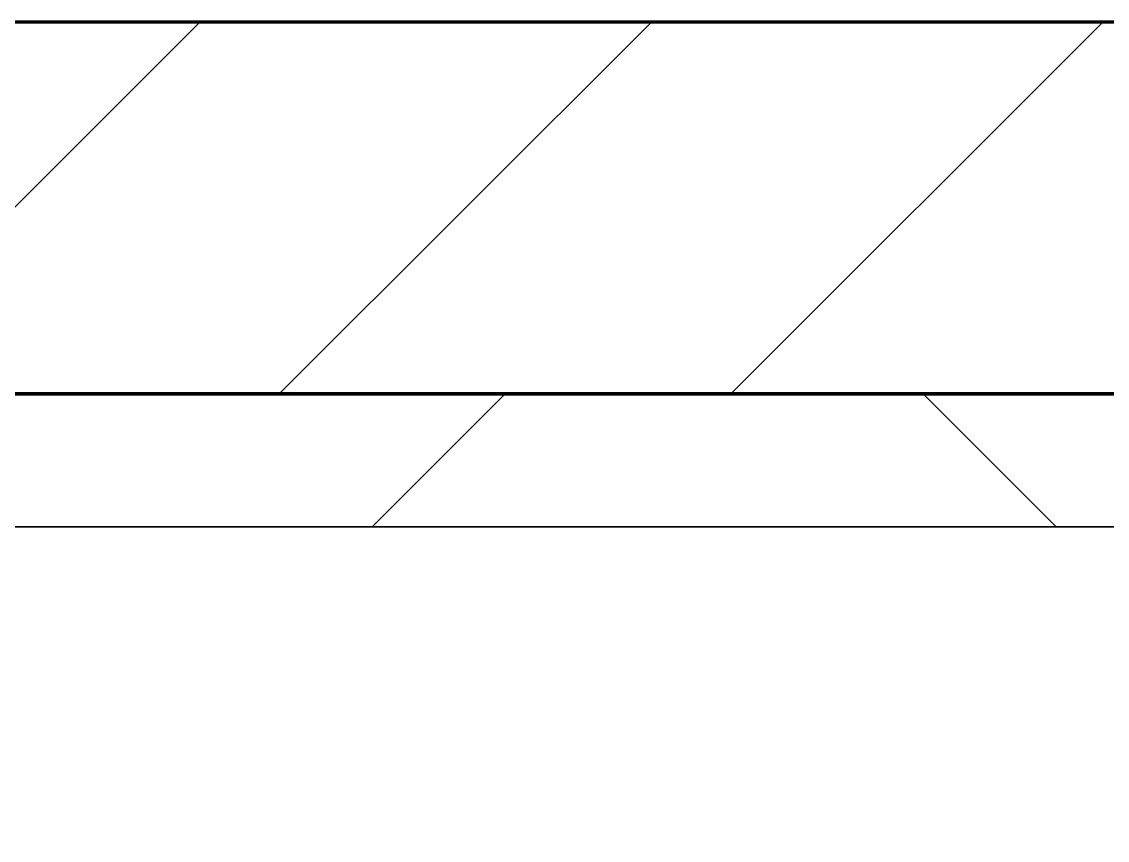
# Model space of a CAD drawing. Header units: millimetres. Extents: x -678720 to -601931, y -306 to 39239.
# Drawn here: x -649596.2 to -649188.1, y 8451.1 to 8759 of the extents above; entities that cross this region are included whole.
import ezdxf
from ezdxf.xclip import XClip

# ---------------------------------------------------------------- set-up
doc = ezdxf.new("R2010")
doc.units = ezdxf.units.MM
doc.header["$XCLIPFRAME"] = 0
for name, color, linetype, lineweight in [('A-GLAZ-CURT', 2, 'Continuous', 9), ('A-WALL', 5, 'Continuous', 35), ('A-WALL-FNSH', 2, 'Continuous', 35), ('A-WALL-PATT', 1, 'Continuous', 35)]:
    doc.layers.add(name, color=color, linetype=linetype, lineweight=lineweight)
doc.layers.add('A11_ALU.SOLID SHEET', color=2, linetype='Continuous')

# ---------------------------------------------------------------- blocks, each defined once
blk = doc.blocks.new('PPLS-PP19_Custom Tile Pattern - Custom Tile Pattern-V50-4234-01 ENLARGED MULTI-PURPOSE LEVEL - REFLECTED CEILING PLAN - SHEET 5')
at = {"layer": 'A-GLAZ-CURT'}
for p, q in [((-300, 0), (300, 0)), ((300, 0), (-300, 0)), ((195.99, 0), (213.31, 0)), ((213.31, 0), (195.99, 0)), ((230.06, 0), (300, 0)), ((-300, -50), (300, -50)), ((300, -50), (-300, -50))]:
    blk.add_line(p, q, dxfattribs=at)
for points, knots in [([(-150.34, 0), (-150.07, 0), (-147.75, 0), (-142.6, 0), (-127.26, 0), (-107.3, 0), (-90.42, 0), (-75.26, 0), (-68.41, 0), (-65.12, 0), (-63.63, 0)], [-4948.728362, -4948.728362, -4948.728362, -4948.728362, -4883.323924, -4440.880425, -4054.690705, -3793.097032, -3402.597032, -3144.956779, -3050.982048, -2969.237017, -2969.237017, -2969.237017, -2969.237017]), ([(-26.75, 0), (-27.82, 0), (-36.18, 0), (-53.55, 0), (-78.2, 0), (-110.94, 0), (-130.52, 0), (-147.74, 0), (-149.07, 0)], [-8718.362214, -8718.362214, -8718.362214, -8718.362214, -8532.293389, -8073.216054, -7508.296369, -7004.680444, -6449.282163, -6277.220794, -6277.220794, -6277.220794, -6277.220794]), ([(-134.15, 0), (-133.32, 0), (-130.31, 0), (-117.33, 0), (-92.04, 0), (-74.02, 0), (-62.74, 0), (-60.36, 0), (-59.97, 0)], [-7657.439573, -7657.439573, -7657.439573, -7657.439573, -7293.749979, -6839.55839, -6236.997189, -5713.340575, -5140.470607, -5006.787413, -5006.787413, -5006.787413, -5006.787413]), ([(-126.5, 0), (-122.44, 0), (-108.71, 0), (-86.68, 0), (-63.44, 0), (-54.4, 0), (-48.53, 0), (-30.79, 0), (-18.03, 0), (8.61, 0), (15.02, 0), (22.91, 0), (31, 0), (39.04, 0), (51.19, 0), (58.74, 0), (61.34, 0), (61.45, 0)], [-5231.017328, -5231.017328, -5231.017328, -5231.017328, -4994.692869, -4542.524482, -4008.285538, -3689.699207, -3546.54457, -3315.260113, -2864.387349, -2439.246196, -2084.094819, -1956.422387, -1818.904206, -1645.594513, -1443.202566, -1228.752106, -1120.932285, -1120.932285, -1120.932285, -1120.932285]), ([(-36.33, 0), (-36.43, 0), (-37.27, 0), (-45.02, 0), (-46.13, 0), (-60.59, 0), (-81.23, 0), (-99.51, 0), (-114.02, 0), (-117.28, 0), (-118.78, 0)], [-1855.773136, -1855.773136, -1855.773136, -1855.773136, -1810.870157, -1672.078046, -1405.135169, -1060.00838, -740.068933, -229.489605, -116.330425, 0, 0, 0, 0]), ([(9.32, 0), (9.08, 0), (7.65, 0), (2.57, 0), (-12.23, 0), (-25.64, 0), (-40, 0), (-56.24, 0), (-75.59, 0), (-94, 0), (-112.01, 0), (-114.94, 0), (-115.63, 0)], [-2922.926651, -2922.926651, -2922.926651, -2922.926651, -2882.788014, -2720.818881, -2518.50168, -2125.455881, -1792.521578, -1466.981642, -1208.454564, -789.402658, -501.969187, -243.577221, -243.577221, -243.577221, -243.577221]), ([(-42.62, 0), (-42.95, 0), (-46.48, 0), (-58.97, 0), (-84.57, 0), (-100.98, 0), (-107.73, 0)], [-3613.495893, -3613.495893, -3613.495893, -3613.495893, -3538.256648, -2842.901703, -2193.204658, -1484.248758, -1484.248758, -1484.248758, -1484.248758]), ([(-86.16, 0), (-91.37, 0), (-98.37, 0), (-105.9, 0), (-107.71, 0)], [-1681.3698, -1681.3698, -1681.3698, -1681.3698, -1374.161226, -1277.687158, -1277.687158, -1277.687158, -1277.687158]), ([(-107.63, 0), (-105.52, 0), (-97.78, 0), (-85.29, 0), (-71.67, 0), (-65.93, 0), (-65.07, 0)], [-3012.454225, -3012.454225, -3012.454225, -3012.454225, -2902.289527, -2605.247022, -2322.099534, -2241.8264, -2241.8264, -2241.8264, -2241.8264]), ([(-72.93, 0), (-75.51, 0), (-85.53, 0), (-98.27, 0), (-107.51, 0)], [-19442.345229, -19442.345229, -19442.345229, -19442.345229, -18935.241197, -17992.138722, -17992.138722, -17992.138722, -17992.138722]), ([(-107.12, 0), (-103.94, 0), (-95.45, 0), (-72.76, 0), (-54.5, 0), (-41.8, 0)], [-5358.698861, -5358.698861, -5358.698861, -5358.698861, -5103.229623, -4799.173296, -4142.242493, -4142.242493, -4142.242493, -4142.242493]), ([(-91.46, 0), (-90.09, 0), (-84.7, 0), (-77.43, 0), (-72.73, 0), (-72.64, 0), (-72.64, 0)], [-19832.387487, -19832.387487, -19832.387487, -19832.387487, -19753.885894, -19541.04734, -19478.625389, -19471.062469, -19471.062469, -19471.062469, -19471.062469]), ([(-63.96, 0), (-64.13, 0), (-72.5, 0), (-80.63, 0), (-86.16, 0)], [-2171.769325, -2171.769325, -2171.769325, -2171.769325, -2007.031671, -1681.3698, -1681.3698, -1681.3698, -1681.3698]), ([(-41.8, 0), (-42.54, 0), (-48.01, 0), (-56.37, 0), (-71.66, 0), (-77.83, 0), (-82.66, 0), (-83.28, 0), (-83.28, 0)], [-2452.971522, -2452.971522, -2452.971522, -2452.971522, -2413.671296, -2161.752162, -2006.592567, -1646.621388, -1424.436217, -1393.971743, -1393.971743, -1393.971743, -1393.971743]), ([(-83.28, 0), (-83.28, 0), (-82.91, 0), (-76.14, 0), (-62.97, 0), (-48.14, 0), (-36.49, 0), (-33.57, 0), (-29.94, 0), (-28.57, 0)], [-1393.4169, -1393.4169, -1393.4169, -1393.4169, -1353.722004, -1274.333717, -1073.56893, -651.549973, -296.515819, -83.513472, 0, 0, 0, 0]), ([(-66.39, 0), (-66.39, 0), (-63.63, 0), (-56.1, 0), (-46.14, 0), (-41.79, 0)], [-2493.31794, -2493.31794, -2493.31794, -2493.31794, -2315.303971, -1809.437387, -1341.287282, -1341.287282, -1341.287282, -1341.287282]), ([(-42.61, 0), (-45.71, 0), (-55.97, 0), (-65.77, 0), (-66.37, 0), (-66.38, 0)], [-3164.417367, -3164.417367, -3164.417367, -3164.417367, -2981.410125, -2542.574734, -2498.224237, -2498.224237, -2498.224237, -2498.224237]), ([(-63.63, 0), (-61.49, 0), (-57.39, 0), (-54.49, 0), (-45.2, 0), (-40.79, 0), (-40.46, 0), (-40.44, 0)], [-2969.237017, -2969.237017, -2969.237017, -2969.237017, -2851.217951, -2734.127174, -2474.780881, -2410.990208, -2350.645972, -2350.645972, -2350.645972, -2350.645972]), ([(-58.83, 0), (-58.37, 0), (-57.29, 0), (-54.23, 0), (-46.33, 0), (-42.62, 0), (-41.76, 0)], [-4859.52896, -4859.52896, -4859.52896, -4859.52896, -4680.891996, -4469.85053, -4321.566175, -4270.495146, -4270.495146, -4270.495146, -4270.495146]), ([(-51.83, 0), (-51.83, 0), (-51.78, 0), (-47.4, 0), (-46.33, 0), (-43.09, 0), (-41.87, 0)], [-632.814994, -632.814994, -632.814994, -632.814994, -627.965721, -508.377888, -260.442412, -142.026635, -142.026635, -142.026635, -142.026635]), ([(-41.82, 0), (-43.04, 0), (-47.38, 0), (-51.43, 0), (-51.79, 0)], [-887.585146, -887.585146, -887.585146, -887.585146, -819.71621, -644.910881, -644.910881, -644.910881, -644.910881]), ([(31.18, 0), (25.97, 0), (11.99, 0), (-13.13, 0), (-32.2, 0), (-41.82, 0)], [-4496.803627, -4496.803627, -4496.803627, -4496.803627, -4222.080604, -3745.412743, -3180.052958, -3180.052958, -3180.052958, -3180.052958]), ([(-36.62, 0), (-36.62, 0), (-39.38, 0), (-41.04, 0), (-41.81, 0)], [-4069.478503, -4069.478503, -4069.478503, -4069.478503, -3858.647035, -3676.720692, -3676.720692, -3676.720692, -3676.720692]), ([(-41.76, 0), (-39.9, 0), (-37.72, 0), (-36.92, 0), (-36.77, 0)], [-4270.495146, -4270.495146, -4270.495146, -4270.495146, -4161.040818, -4106.245333, -4106.245333, -4106.245333, -4106.245333]), ([(-41.72, 0), (-40.26, 0), (-29.59, 0), (-12.78, 0), (4.23, 0), (9.64, 0), (10.14, 0), (10.18, 0)], [-4140.812756, -4140.812756, -4140.812756, -4140.812756, -4065.652676, -3589.737505, -3285.047089, -3066.359526, -3044.715262, -3044.715262, -3044.715262, -3044.715262]), ([(-41.55, 0), (-38.14, 0), (-32.5, 0), (-29.82, 0), (-29.19, 0)], [-1332.38626, -1332.38626, -1332.38626, -1332.38626, -963.711516, -666.19313, -666.19313, -666.19313, -666.19313]), ([(76.63, 0), (74.8, 0), (67.65, 0), (53.52, 0), (37, 0), (24.07, 0), (12.82, 0), (-2.9, 0), (-20.62, 0), (-31.54, 0), (-38.54, 0), (-41, 0)], [-3095.572228, -3095.572228, -3095.572228, -3095.572228, -2950.589685, -2634.532728, -2313.748533, -2106.613311, -1925.670641, -1617.263037, -1290.787923, -1039.307308, -902.875233, -902.875233, -902.875233, -902.875233]), ([(-36.78, 0), (-32.43, 0), (-19.22, 0), (8.83, 0), (43.36, 0), (70.92, 0), (82.12, 0), (83.66, 0)], [-6191.144455, -6191.144455, -6191.144455, -6191.144455, -5862.463379, -5340.621928, -4573.028122, -4094.177415, -3869.465285, -3869.465285, -3869.465285, -3869.465285]), ([(-36.29, 0), (-36.29, 0), (-34.66, 0), (-28.88, 0), (-26.95, 0), (-26.54, 0)], [-9150.272121, -9150.272121, -9150.272121, -9150.272121, -9057.163041, -8919.836787, -8834.607043, -8834.607043, -8834.607043, -8834.607043]), ([(30.82, 0), (29.27, 0), (20.14, 0), (3.54, 0), (-16.58, 0), (-34.76, 0), (-36.04, 0)], [-10462.034656, -10462.034656, -10462.034656, -10462.034656, -10363.088938, -9884.23066, -9424.652049, -9182.880979, -9182.880979, -9182.880979, -9182.880979]), ([(-33.34, 0), (-33.34, 0), (-32.93, 0), (-31.16, 0), (-30.52, 0)], [-2415.024266, -2415.024266, -2415.024266, -2415.024266, -2357.633367, -2323.618664, -2323.618664, -2323.618664, -2323.618664]), ([(70.61, 0), (66.16, 0), (55.8, 0), (39.61, 0), (24.74, 0), (2.64, 0), (-17.84, 0), (-30.57, 0), (-31.82, 0), (-32, 0)], [-4647.237329, -4647.237329, -4647.237329, -4647.237329, -4326.416877, -4098.545751, -3766.694881, -3333.063701, -2994.501669, -2698.150104, -2614.070998, -2614.070998, -2614.070998, -2614.070998]), ([(-30.76, 0), (-30.73, 0), (-29.99, 0), (-23.47, 0), (-15.75, 0), (-15.19, 0)], [-54176.191683, -54176.191683, -54176.191683, -54176.191683, -54157.274271, -53749.15266, -53717.791567, -53717.791567, -53717.791567, -53717.791567]), ([(-30.52, 0), (-27.11, 0), (-17.83, 0), (5.99, 0), (22.06, 0), (37.44, 0), (45.92, 0), (57.76, 0), (64.47, 0), (72.74, 0), (75.22, 0), (76.03, 0), (76.21, 0)], [-2323.618664, -2323.618664, -2323.618664, -2323.618664, -2142.497158, -1716.209403, -1206.526904, -1089.329421, -901.315459, -753.071572, -495.328968, -421.953223, -334.951786, -290.452333, -290.452333, -290.452333, -290.452333]), ([(-13, 0), (-14.35, 0), (-17.68, 0), (-25.97, 0), (-29.52, 0), (-30.21, 0)], [-55207.591944, -55207.591944, -55207.591944, -55207.591944, -54789.006179, -54461.685999, -54290.791712, -54290.791712, -54290.791712, -54290.791712]), ([(8.33, 0), (8.19, 0), (7.18, 0), (0.32, 0), (-13.89, 0), (-24.92, 0), (-29.03, 0)], [-3574.286521, -3574.286521, -3574.286521, -3574.286521, -3526.962355, -3285.499107, -2903.012179, -2680.714891, -2680.714891, -2680.714891, -2680.714891]), ([(-28.98, 0), (-28.66, 0), (-27.39, 0), (-24.45, 0), (-22.56, 0)], [-166.548282, -166.548282, -166.548282, -166.548282, -102.06493, 0, 0, 0, 0]), ([(-28.57, 0), (-26.93, 0), (-20.29, 0), (-11.45, 0), (2.08, 0), (13.15, 0), (21.11, 0), (24.29, 0), (24.6, 0)], [-5361.429781, -5361.429781, -5361.429781, -5361.429781, -5261.36855, -5050.479954, -4785.90057, -4596.498881, -4445.288762, -4390.844223, -4390.844223, -4390.844223, -4390.844223]), ([(-22.56, 0), (-20.27, 0), (-17.03, 0), (-11.36, 0), (-7.66, 0), (-6.6, 0), (-6.44, 0)], [-56468.192263, -56468.192263, -56468.192263, -56468.192263, -56344.022017, -56303.229861, -56166.290093, -56124.392176, -56124.392176, -56124.392176, -56124.392176]), ([(-15.19, 0), (-13.07, 0), (7.48, 0), (42.82, 0), (72.24, 0), (88.31, 0), (90.04, 0)], [-461.142613, -461.142613, -461.142613, -461.142613, -429.606584, -390.253598, -346.313304, -340.986896, -340.986896, -340.986896, -340.986896]), ([(-6.54, 0), (-6.73, 0), (-7.2, 0), (-7.6, 0), (-7.79, 0)], [-56009.792147, -56009.792147, -56009.792147, -56009.792147, -55949.290093, -55895.192118, -55895.192118, -55895.192118, -55895.192118]), ([(-2.63, 0), (-2.47, 0), (-1.22, 0), (4.92, 0), (15.82, 0), (22.23, 0), (24.23, 0)], [-226.825321, -226.825321, -226.825321, -226.825321, -220.269177, -206.416616, -198.214427, -188.15919, -188.15919, -188.15919, -188.15919]), ([(103.09, 0), (101.08, 0), (86.31, 0), (63.34, 0), (35.84, 0), (12, 0), (3.08, 0), (-1.67, 0), (-2.25, 0)], [-375.435014, -375.435014, -375.435014, -375.435014, -369.147452, -330.153101, -307.516438, -285.83788, -246.234814, -234.646884, -234.646884, -234.646884, -234.646884]), ([(24.38, 0), (24.06, 0), (20.81, 0), (15.48, 0), (10.8, 0), (9.63, 0)], [-4348.968921, -4348.968921, -4348.968921, -4348.968921, -4306.476363, -4080.000647, -3772.857994, -3772.857994, -3772.857994, -3772.857994]), ([(18.16, 0), (19.15, 0), (22.1, 0), (23.82, 0), (24.32, 0)], [-5700.113719, -5700.113719, -5700.113719, -5700.113719, -5554.232259, -5470.016387, -5470.016387, -5470.016387, -5470.016387]), ([(90.04, 0), (87.68, 0), (83.25, 0), (74.4, 0), (62.26, 0), (51.85, 0), (43.81, 0), (29.53, 0), (20.67, 0), (18.85, 0), (18.16, 0)], [-7365.835628, -7365.835628, -7365.835628, -7365.835628, -7135.649961, -6924.452779, -6738.82075, -6548.303034, -6314.283804, -6135.05769, -5972.647715, -5832.674503, -5832.674503, -5832.674503, -5832.674503]), ([(27.44, 0), (27.9, 0), (29.54, 0), (38.07, 0), (53.39, 0), (71.67, 0), (84.83, 0), (85.69, 0), (88.86, 0), (90.03, 0)], [-5037.309798, -5037.309798, -5037.309798, -5037.309798, -4887.603822, -4705.298446, -4353.683244, -3960.84581, -3759.045785, -3336.541051, -3101.771648, -3101.771648, -3101.771648, -3101.771648]), ([(27.89, 0), (29.09, 0), (33.4, 0), (48.37, 0), (67.87, 0), (82.81, 0), (90.04, 0)], [-147.777612, -147.777612, -147.777612, -147.777612, -135.792042, -118.513713, -97.899267, -76.169352, -76.169352, -76.169352, -76.169352]), ([(53.18, 0), (53.06, 0), (52.22, 0), (44.99, 0), (36.46, 0), (30.82, 0)], [-622.740158, -622.740158, -622.740158, -622.740158, -566.066452, -360.610861, 0, 0, 0, 0]), ([(136.44, 0), (121.66, 0), (86.93, 0), (51.16, 0), (31.18, 0)], [-106.750556, -106.750556, -106.750556, -106.750556, -59.610984, 0, 0, 0, 0]), ([(155.22, 0), (151.31, 0), (138.62, 0), (109.77, 0), (76.86, 0), (57.82, 0), (46.51, 0), (41.18, 0), (36.02, 0), (35.54, 0), (35.54, 0)], [-491.715818, -491.715818, -491.715818, -491.715818, -458.593899, -401.860199, -357.622665, -341.267687, -334.000314, -326.15566, -319.318397, -317.489778, -317.489778, -317.489778, -317.489778]), ([(36.29, 0), (37.77, 0), (48.82, 0), (64.79, 0), (80.58, 0), (90.08, 0)], [-314.598523, -314.598523, -314.598523, -314.598523, -305.899624, -287.17622, -249.500363, -249.500363, -249.500363, -249.500363]), ([(61.47, 0), (61.47, 0), (61.21, 0), (54.61, 0), (53.71, 0), (53.56, 0)], [-1113.311073, -1113.311073, -1113.311073, -1113.311073, -1096.402191, -891.204116, -747.28819, -747.28819, -747.28819, -747.28819]), ([(76.22, 0), (75.58, 0), (73.64, 0), (71.05, 0), (70.61, 0)], [-193.634889, -193.634889, -193.634889, -193.634889, -31.537676, 0, 0, 0, 0]), ([(90.33, 0), (94.36, 0), (106.18, 0), (116.36, 0), (128.63, 0), (128.95, 0)], [-75.885801, -75.885801, -75.885801, -75.885801, -63.759246, -39.050993, -35.895543, -35.895543, -35.895543, -35.895543]), ([(114.39, 0), (114.2, 0), (112.08, 0), (105.42, 0), (95.62, 0), (91.97, 0), (90.37, 0)], [-8148.58938, -8148.58938, -8148.58938, -8148.58938, -8105.191388, -7723.759874, -7531.75727, -7376.617754, -7376.617754, -7376.617754, -7376.617754]), ([(90.69, 0), (106.62, 0), (122.52, 0), (138.28, 0), (138.53, 0)], [-340.322825, -340.322825, -340.322825, -340.322825, -291.370682, -290.5735, -290.5735, -290.5735, -290.5735]), ([(91.08, 0), (104.44, 0), (124.56, 0), (132.42, 0), (134.6, 0)], [-248.179537, -248.179537, -248.179537, -248.179537, -194.761443, -152.241002, -152.241002, -152.241002, -152.241002]), ([(94.4, 0), (94.4, 0), (94.64, 0), (99.11, 0), (108.97, 0), (120.79, 0), (137.98, 0), (149.73, 0), (155.75, 0)], [-2348.345796, -2348.345796, -2348.345796, -2348.345796, -2310.419338, -2233.599744, -2052.234781, -1843.028543, -1530.39897, -1193.047058, -1193.047058, -1193.047058, -1193.047058]), ([(129.02, 0), (129.02, 0), (124.41, 0), (122.35, 0), (114.96, 0), (108.04, 0), (103.09, 0)], [-35.386604, -35.386604, -35.386604, -35.386604, -31.430235, -22.807238, -15.488593, 0, 0, 0, 0]), ([(155.85, 0), (154.77, 0), (150.5, 0), (143.29, 0), (134.04, 0), (126.24, 0), (118.6, 0), (114.23, 0), (111.98, 0), (105.66, 0), (105.23, 0), (105.23, 0)], [-10207.180381, -10207.180381, -10207.180381, -10207.180381, -10098.273015, -9847.788484, -9677.714971, -9567.007022, -9453.21225, -9220.200448, -9012.77275, -8966.157302, -8929.495943, -8929.495943, -8929.495943, -8929.495943]), ([(105.26, 0), (105.52, 0), (111.01, 0), (112.65, 0), (113.59, 0)], [-8920.561005, -8920.561005, -8920.561005, -8920.561005, -8814.835624, -8577.462505, -8577.462505, -8577.462505, -8577.462505]), ([(128.58, 0), (128.8, 0), (130.16, 0), (139.26, 0), (152.67, 0), (161.24, 0), (162.19, 0), (162.75, 0)], [-633.326174, -633.326174, -633.326174, -633.326174, -627.736123, -618.981161, -602.094757, -592.980799, -581.414464, -581.414464, -581.414464, -581.414464]), ([(137.1, 0), (136, 0), (133.64, 0), (129.87, 0), (129.11, 0)], [-670.405967, -670.405967, -670.405967, -670.405967, -651.020627, -640.742133, -640.742133, -640.742133, -640.742133]), ([(155.96, 0), (157.64, 0), (169.37, 0), (185.23, 0), (193.62, 0), (194.69, 0), (194.79, 0)], [-1189.166584, -1189.166584, -1189.166584, -1189.166584, -1095.004608, -529.74427, -295.064701, -265.121568, -265.121568, -265.121568, -265.121568]), ([(168.37, 0), (167.68, 0), (164.64, 0), (160.22, 0), (155.99, 0)], [-543.375029, -543.375029, -543.375029, -543.375029, -530.793311, -493.917354, -493.917354, -493.917354, -493.917354]), ([(193.8, 0), (193.33, 0), (190.11, 0), (183.13, 0), (171, 0), (161.95, 0), (161.28, 0), (158.35, 0), (157.85, 0), (157.77, 0)], [-11665.349007, -11665.349007, -11665.349007, -11665.349007, -11565.880756, -11105.624034, -10839.086983, -10768.332124, -10666.779182, -10580.760289, -10550.278881, -10550.278881, -10550.278881, -10550.278881]), ([(300, 0), (286.53, 0), (254.22, 0), (207.11, 0), (177.41, 0), (159.34, 0), (158.33, 0), (158.3, 0)], [-285.253232, -285.253232, -285.253232, -285.253232, -244.693688, -187.987675, -143.776725, -129.632772, -123.352749, -123.352749, -123.352749, -123.352749]), ([(159.07, 0), (159.13, 0), (160.84, 0), (165.21, 0), (174.15, 0), (185.98, 0), (208.82, 0), (219.42, 0), (230.06, 0)], [-115.643202, -115.643202, -115.643202, -115.643202, -114.681583, -87.660824, -65.295536, -41.623857, -24.459831, 0, 0, 0, 0]), ([(162.75, 0), (165.4, 0), (170.91, 0), (172.61, 0), (172.61, 0)], [-111.264224, -111.264224, -111.264224, -111.264224, -56.742688, -19.085662, -19.085662, -19.085662, -19.085662]), ([(247.1, 0), (246.76, 0), (245.04, 0), (238.34, 0), (226.56, 0), (221.1, 0), (200.27, 0), (182.99, 0), (174.27, 0), (169.67, 0), (168.99, 0)], [-9649.085549, -9649.085549, -9649.085549, -9649.085549, -9581.591397, -9406.094246, -9221.510254, -9016.44624, -8717.832359, -8253.978395, -8152.463617, -8069.855175, -8069.855175, -8069.855175, -8069.855175]), ([(215.22, 0), (214.62, 0), (210.55, 0), (203.98, 0), (187.54, 0), (175.3, 0), (169.49, 0)], [-203.825446, -203.825446, -203.825446, -203.825446, -198.527383, -184.406837, -162.427601, -142.916156, -142.916156, -142.916156, -142.916156]), ([(171.51, 0), (176.48, 0), (193.23, 0), (201.73, 0), (208.81, 0), (213.9, 0), (241.96, 0), (266.73, 0), (281.71, 0), (291.71, 0), (296.52, 0), (297.86, 0), (298.09, 0)], [-7971.819559, -7971.819559, -7971.819559, -7971.819559, -7784.112253, -7606.717214, -7289.299508, -7042.621073, -6582.165592, -6068.460911, -5766.029927, -5566.724884, -5280.360606, -5199.253518, -5199.253518, -5199.253518, -5199.253518]), ([(172.07, 0), (177.66, 0), (187.87, 0), (201.08, 0), (207.47, 0), (213.96, 0), (215.11, 0)], [-255.364076, -255.364076, -255.364076, -255.364076, -237.955587, -223.92608, -215.862851, -208.75215, -208.75215, -208.75215, -208.75215]), ([(300, 0), (288.22, 0), (262, 0), (230.43, 0), (219.94, 0), (219.02, 0)], [-12528.858583, -12528.858583, -12528.858583, -12528.858583, -11905.454923, -11162.864862, -10856.732305, -10856.732305, -10856.732305, -10856.732305]), ([(219.9, 0), (220.86, 0), (227.84, 0), (242.06, 0), (246.54, 0), (246.96, 0)], [-10670.940496, -10670.940496, -10670.940496, -10670.940496, -10511.382485, -9925.173265, -9834.877357, -9834.877357, -9834.877357, -9834.877357]), ([(284.76, 0), (284.76, 0), (285.09, 0), (287.47, 0), (293.59, 0), (297.76, 0), (300, 0)], [-4110.630118, -4110.630118, -4110.630118, -4110.630118, -4053.389046, -3959.664717, -3862.421465, -3746.95702, -3746.95702, -3746.95702, -3746.95702]), ([(297.38, 0), (295.84, 0), (292.64, 0), (288.27, 0), (287.79, 0)], [-4803.172655, -4803.172655, -4803.172655, -4803.172655, -4358.271401, -4302.074706, -4302.074706, -4302.074706, -4302.074706])]:
    blk.add_open_spline(points, degree=3, knots=knots, dxfattribs=at)
for points in [[(-107.81, 0), (-103.73, 0), (-98.77, 0), (-91.46, 0)], [(-41.45, 0), (-40.07, 0), (-38.48, 0), (-36.78, 0)], [(-29.03, 0), (-33, 0), (-37.02, 0), (-41.05, 0)], [(-39.84, 0), (-39.08, 0), (-38.11, 0), (-37.36, 0)], [(24.49, 0), (25.23, 0), (25.72, 0), (26.04, 0)], [(24.88, 0), (25.51, 0), (25.88, 0), (26.12, 0)], [(80.35, 0), (79.57, 0), (78.27, 0), (76.63, 0)], [(84.06, 0), (83.48, 0), (82.41, 0), (81.72, 0)], [(90.82, 0), (92.15, 0), (93.46, 0), (94.33, 0)], [(157.9, 0), (157.43, 0), (156.77, 0), (155.99, 0)], [(168.74, 0), (168.74, 0), (169.81, 0), (171.51, 0)], [(195.11, 0), (194.91, 0), (194.44, 0), (193.8, 0)], [(287.13, 0), (286.07, 0), (285.18, 0), (284.87, 0)]]:
    blk.add_open_spline(points, degree=3, dxfattribs=at)
blk = doc.blocks.new('PPLS-PP19_Custom Tile Pattern - Custom Tile Pattern-V51-4234-01 ENLARGED MULTI-PURPOSE LEVEL - REFLECTED CEILING PLAN - SHEET 5')
at = {"layer": 'A-GLAZ-CURT'}
for p, q in [((-300, 0), (300, 0)), ((300, 0), (-300, 0)), ((-293.07, 0), (-275.75, 0)), ((-275.75, 0), (-293.07, 0)), ((-300, -50), (300, -50)), ((300, -50), (-300, -50))]:
    blk.add_line(p, q, dxfattribs=at)
at = {"layer": 'A-GLAZ-CURT', "flags": 128}
for points in [[(-300, 0), (-291.56, 0), (-283.3, 0), (-275.2, 0), (-267.26, 0), (-259.45, 0), (-251.77, 0), (-244.2, 0), (-236.74, 0), (-229.36, 0), (-222.06, 0), (-214.83, 0), (-207.71, 0), (-200.76, 0), (-194.02, 0), (-187.54, 0), (-181.38, 0)], [(-180.34, 0), (-184.81, 0), (-190.44, 0), (-196.37, 0), (-202.58, 0), (-209.04, 0), (-215.73, 0), (-222.63, 0), (-229.72, 0), (-236.97, 0), (-244.39, 0), (-251.96, 0), (-259.67, 0), (-267.51, 0), (-275.48, 0), (-283.55, 0), (-291.73, 0), (-300, 0)]]:
    blk.add_lwpolyline(points, dxfattribs=at)
at = {"layer": 'A-GLAZ-CURT'}
for points, knots in [([(-300, 0), (-284.65, 0), (-236.57, 0), (-174.61, 0), (-132.27, 0), (-117.12, 0), (-114.44, 0)], [-5323.127839, -5323.127839, -5323.127839, -5323.127839, -4502.809032, -2700.551212, -1002.059161, -670.446612, -670.446612, -670.446612, -670.446612]), ([(-114.43, 0), (-120.86, 0), (-149.54, 0), (-202.69, 0), (-262.56, 0), (-294.48, 0), (-300, 0)], [-17762.157899, -17762.157899, -17762.157899, -17762.157899, -17136.203329, -15131.813646, -13729.592194, -13439.944408, -13439.944408, -13439.944408, -13439.944408])]:
    blk.add_open_spline(points, degree=3, knots=knots, dxfattribs=at)
blk = doc.blocks.new('*U321')
at = {"layer": 'A-GLAZ-CURT', "rotation": 180}
for name, p in [('PPLS-PP19_Custom Tile Pattern - Custom Tile Pattern-V51-4234-01 ENLARGED MULTI-PURPOSE LEVEL - REFLECTED CEILING PLAN - SHEET 5', (-16865, -710)), ('PPLS-PP19_Custom Tile Pattern - Custom Tile Pattern-V50-4234-01 ENLARGED MULTI-PURPOSE LEVEL - REFLECTED CEILING PLAN - SHEET 5', (-16265, -710))]:
    blk.add_blockref(name, p, dxfattribs=at)
blk = doc.blocks.new('*U743')
blk.add_lwpolyline([(21173.36, -580), (28210, -580), (28210, -6849.96), (45954.15, -6849.96), (45954.15, 600), (82995.06, 600), (83086.47, 650), (90052, 650), (90392, 990), (103159.16, 990), (103159.16, 4990), (21173.36, 4990), (21173.36, 3485.45), (21203.36, 3485.45), (21203.36, 925.54), (21173.36, 925.54), (21173.36, -580)])

msp = doc.modelspace()

# ---------------------------------------------------------------- block references
at = {"layer": 'A11_ALU.SOLID SHEET'}
ref = msp.add_blockref('*U743', (-744682.37, 3579.02), dxfattribs=at)
XClip(ref).set_block_clipping_path([(69798.6834257276, -3885.5002684942), (120965.0023936313, 33679.9972602262)])

# ---------------------------------------------------------------- next in the draw order: hatches: boundary and pattern name
at = {"layer": 'A-WALL-PATT', "lineweight": 9}
h = msp.add_hatch(dxfattribs=at)
h.set_pattern_fill('FP_2', color=256, style=0, pattern_type=2)
h.set_pattern_definition([(45, (0, 0), (-84.852814, 84.852814), [])])
h.paths.add_polyline_path([(-645614.94, 8619.02), (-644025.62, 8619.02), (-644076.02, 8641.53), (-644079.79, 8639.36), (-644084.96, 8639.36), (-644091.03, 8644.02), (-644092.03, 8648.69), (-644157.37, 8677.88), (-644139.02, 8718.97), (-643915.31, 8619.02), (-632557.37, 8619.02), (-632557.37, 8759.02), (-674883.69, 8759.02), (-674883.69, 8619.02), (-672825.62, 8619.02), (-672876.02, 8641.53), (-672879.79, 8639.36), (-672884.96, 8639.36), (-672891.03, 8644.02), (-672892.03, 8648.69), (-672957.37, 8677.88), (-672939.02, 8718.97), (-672715.31, 8619.02), (-669225.62, 8619.02), (-669276.02, 8641.53), (-669279.79, 8639.36), (-669284.96, 8639.36), (-669291.03, 8644.02), (-669292.03, 8648.69), (-669357.37, 8677.88), (-669339.02, 8718.97), (-669115.31, 8619.02), (-665625.62, 8619.02), (-665676.02, 8641.53), (-665679.79, 8639.36), (-665684.96, 8639.36), (-665691.03, 8644.02), (-665692.03, 8648.69), (-665757.37, 8677.88), (-665739.02, 8718.97), (-665515.31, 8619.02), (-662025.62, 8619.02), (-662076.02, 8641.53), (-662079.79, 8639.36), (-662084.96, 8639.36), (-662091.03, 8644.02), (-662092.03, 8648.69), (-662157.37, 8677.88), (-662139.02, 8718.97), (-661915.31, 8619.02), (-658425.62, 8619.02), (-658476.02, 8641.53), (-658479.79, 8639.36), (-658484.96, 8639.36), (-658491.03, 8644.02), (-658492.03, 8648.69), (-658557.37, 8677.88), (-658539.02, 8718.97), (-658315.31, 8619.02), (-654825.62, 8619.02), (-654876.02, 8641.53), (-654879.79, 8639.36), (-654884.96, 8639.36), (-654891.03, 8644.02), (-654892.03, 8648.69), (-654957.37, 8677.88), (-654939.02, 8718.97), (-654715.31, 8619.02), (-651225.62, 8619.02), (-651276.02, 8641.53), (-651279.79, 8639.36), (-651284.96, 8639.36), (-651291.03, 8644.02), (-651292.03, 8648.69), (-651357.37, 8677.88), (-651339.02, 8718.97), (-651115.31, 8619.02), (-647625.62, 8619.02), (-647676.02, 8641.53), (-647679.79, 8639.36), (-647684.96, 8639.36), (-647691.03, 8644.02), (-647692.03, 8648.69), (-647757.37, 8677.88), (-647739.02, 8718.97), (-647515.31, 8619.02), (-645746.78, 8619.02)])
h = msp.add_hatch(dxfattribs=at)
h.set_pattern_fill('FP_3', color=256, style=0, pattern_type=2)
h.set_pattern_definition([(45, (0, 0), (-212.13203, 212.13203), []), (135, (0, 0), (-212.13203, -212.13203), [])])
h.paths.add_polyline_path([(-637582.37, 8569.02), (-637582.37, 8619.02), (-643915.31, 8619.02), (-643803.39, 8569.02), (-641132.34, 8569.02)])
h.paths.add_polyline_path([(-659985.63, 8569.02), (-658313.71, 8569.02), (-658425.62, 8619.02), (-661915.31, 8619.02), (-661803.39, 8569.02), (-660051.55, 8569.02)])
h.paths.add_polyline_path([(-653657.25, 8569.02), (-651113.71, 8569.02), (-651225.62, 8619.02), (-654715.31, 8619.02), (-654603.39, 8569.02), (-653782.37, 8569.02)])
h.paths.add_polyline_path([(-643913.71, 8569.02), (-644025.62, 8619.02), (-647515.31, 8619.02), (-647403.39, 8569.02), (-643966.93, 8569.02)])
h.paths.add_polyline_path([(-658203.39, 8569.02), (-654713.71, 8569.02), (-654825.62, 8619.02), (-658315.31, 8619.02), (-658205.78, 8570.08)])
h.paths.add_polyline_path([(-662292.85, 8569.02), (-661913.71, 8569.02), (-662025.62, 8619.02), (-665515.31, 8619.02), (-665403.39, 8569.02), (-662358.77, 8569.02)])
h.paths.add_polyline_path([(-647513.71, 8569.02), (-647625.62, 8619.02), (-651115.31, 8619.02), (-651003.39, 8569.02), (-647526.64, 8569.02)])
h.paths.add_polyline_path([(-666973.22, 8569.02), (-665513.71, 8569.02), (-665625.62, 8619.02), (-669115.31, 8619.02), (-669003.39, 8569.02), (-667105.06, 8569.02)])
h.paths.add_polyline_path([(-670928.45, 8569.02), (-669113.71, 8569.02), (-669225.62, 8619.02), (-672715.31, 8619.02), (-672603.39, 8569.02), (-670994.37, 8569.02)])
h.paths.add_polyline_path([(-672906.07, 8569.02), (-672713.71, 8569.02), (-672825.62, 8619.02), (-674883.69, 8619.02), (-674883.69, 8569.02), (-672957.37, 8569.02)])

# ---------------------------------------------------------------- next in the draw order: linework, layer by layer
at = {"layer": 'A-WALL', "color": 7, "lineweight": 70}
for p, q in [((-650182.37, 8759.02), (-647782.37, 8759.02)), ((-647782.37, 8619.02), (-650182.37, 8619.02)), ((-650182.37, 8619.02), (-647782.37, 8619.02))]:
    msp.add_line(p, q, dxfattribs=at)
at = {"layer": 'A-WALL-FNSH', "color": 250}
msp.add_line((-647782.37, 8569.02), (-650182.37, 8569.02), dxfattribs=at)

# ---------------------------------------------------------------- next in the draw order: block references
msp.add_blockref('*U321', (-633017.37, 9279.02))

doc.saveas('drawing.dxf')
